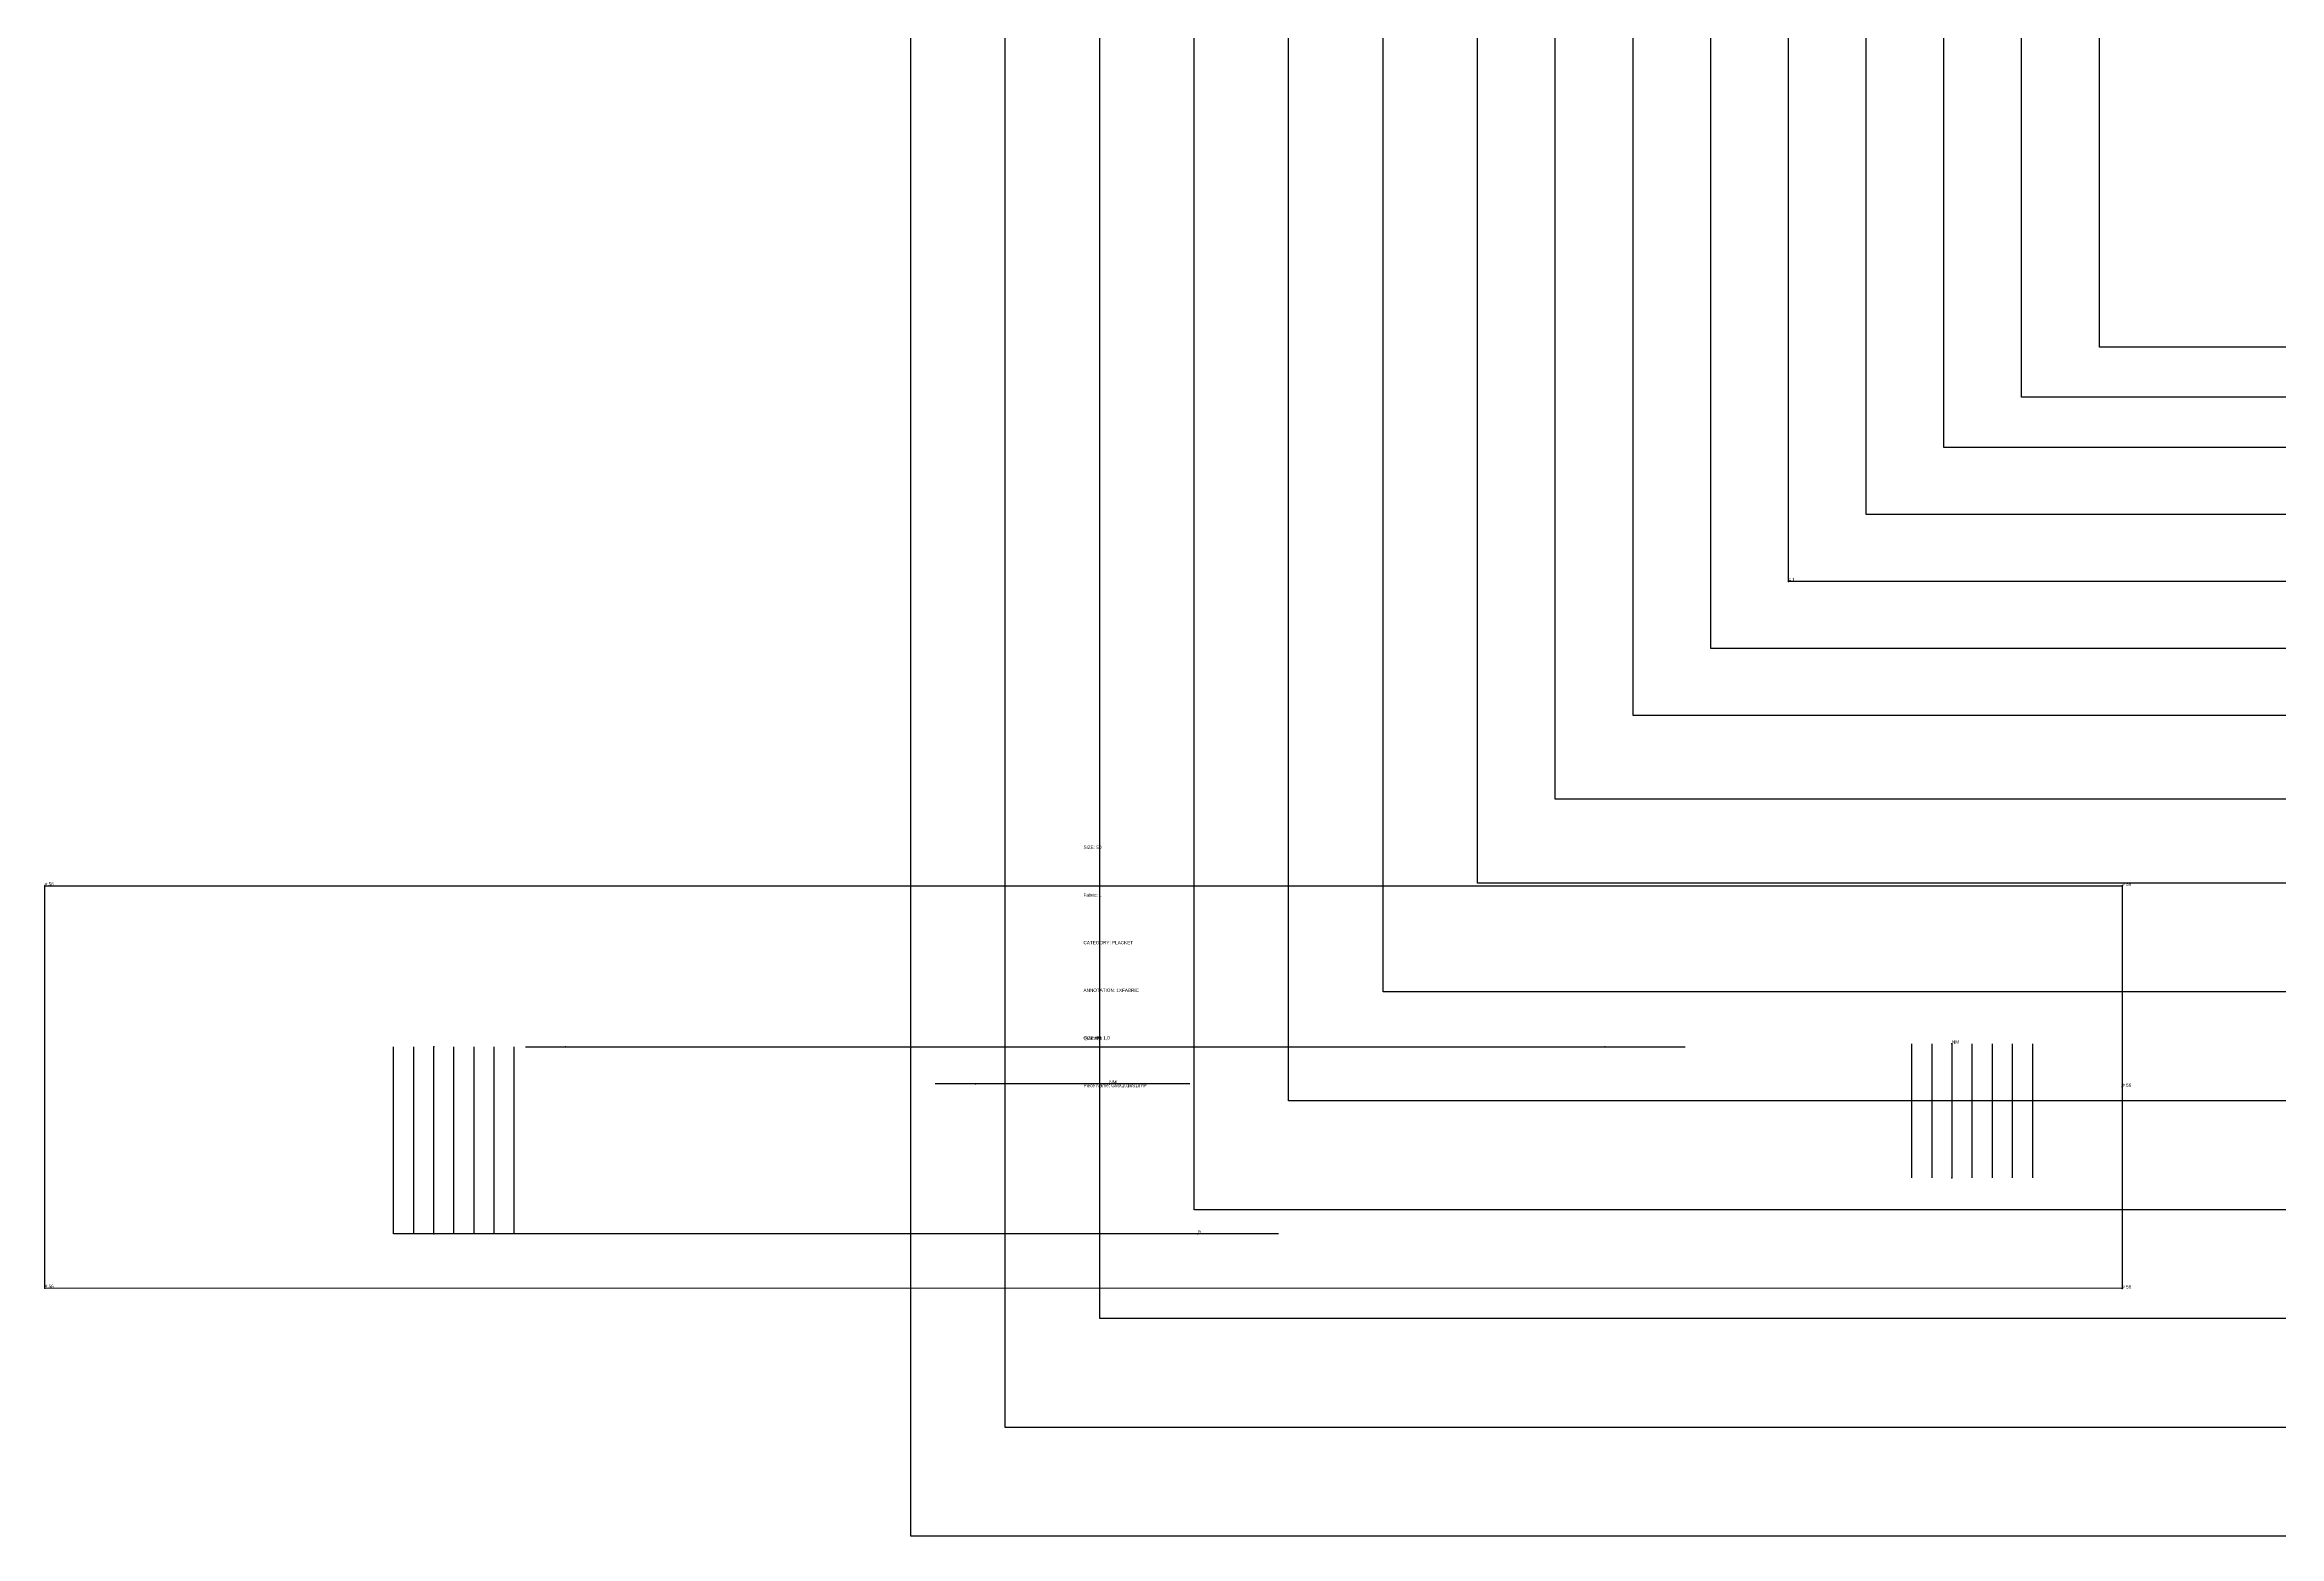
# Model space of a CAD drawing. Extents: x -43 to 1613, y 0 to 910.
# Drawn here: x 660.3 to 827, y 494.8 to 606.1 of the extents above; entities that cross this region are included whole.
import ezdxf

# ---------------------------------------------------------------- set-up
doc = ezdxf.new("R2010")
doc.units = 0

# ---------------------------------------------------------------- blocks, each defined once
blk = doc.blocks.new('GMX1016S18BK_42')
at = {"layer": '1'}
for points in [[(813.6128, 583.5193), (813.6128, 811.017)], [(1493.6496, 583.5193), (813.6128, 583.5193)]]:
    blk.add_lwpolyline(points, dxfattribs=at)
at = {"layer": '6'}
blk.add_line((1493.6496, 583.5193), (813.6128, 583.5193), dxfattribs=at)
at = {"layer": '84'}
for points in [[(813.6128, 583.5193), (813.6128, 811.017)], [(1493.6496, 583.5193), (813.6128, 583.5193)]]:
    blk.add_lwpolyline(points, dxfattribs=at)
blk = doc.blocks.new('GMX1016S18BK_44')
at = {"layer": '1'}
for points in [[(807.814, 579.7703), (807.814, 814.7686)], [(1497.8508, 579.7703), (807.814, 579.7703)]]:
    blk.add_lwpolyline(points, dxfattribs=at)
at = {"layer": '6'}
blk.add_line((1497.8508, 579.7703), (807.814, 579.7703), dxfattribs=at)
at = {"layer": '84'}
for points in [[(807.814, 579.7703), (807.814, 814.7686)], [(1497.8508, 579.7703), (807.814, 579.7703)]]:
    blk.add_lwpolyline(points, dxfattribs=at)
blk = doc.blocks.new('GMX1016S18BK_46')
at = {"layer": '1'}
for points in [[(802.0152, 576.0187), (802.0152, 818.5176)], [(1502.0519, 576.0187), (802.0152, 576.0187)]]:
    blk.add_lwpolyline(points, dxfattribs=at)
at = {"layer": '6'}
blk.add_line((1502.0519, 576.0187), (802.0152, 576.0187), dxfattribs=at)
at = {"layer": '84'}
for points in [[(802.0152, 576.0187), (802.0152, 818.5176)], [(1502.0519, 576.0187), (802.0152, 576.0187)]]:
    blk.add_lwpolyline(points, dxfattribs=at)
blk = doc.blocks.new('GMX1016S18BK_48')
at = {"layer": '1'}
for points in [[(796.2164, 571.02), (796.2164, 823.5189)], [(1506.2531, 571.02), (796.2164, 571.02)]]:
    blk.add_lwpolyline(points, dxfattribs=at)
at = {"layer": '6'}
blk.add_line((1506.2531, 571.02), (796.2164, 571.02), dxfattribs=at)
at = {"layer": '84'}
for points in [[(796.2164, 571.02), (796.2164, 823.5189)], [(1506.2531, 571.02), (796.2164, 571.02)]]:
    blk.add_lwpolyline(points, dxfattribs=at)
blk = doc.blocks.new('GMX1016S18BK_50')
at = {"layer": '1'}
for points in [[(790.4176, 566.0187), (790.4176, 828.5176)], [(1510.4542, 566.0187), (790.4176, 566.0187)]]:
    blk.add_lwpolyline(points, dxfattribs=at)
at = {"layer": '2'}
blk.add_point((790.4176, 566.0187), dxfattribs=at)
at = {"layer": '6'}
blk.add_line((1510.4542, 566.0187), (790.4176, 566.0187), dxfattribs=at)
at = {"layer": '84'}
for points in [[(790.4176, 566.0187), (790.4176, 828.5176)], [(1510.4542, 566.0187), (790.4176, 566.0187)]]:
    blk.add_lwpolyline(points, dxfattribs=at)
at = {"layer": '1'}
blk.add_text('# 1', height=0.25, dxfattribs=at).set_placement((790.4176, 566.0187))
blk = doc.blocks.new('GMX1016S18BK_52')
at = {"layer": '1'}
for points in [[(784.6187, 561.02), (784.6187, 833.5188)], [(1514.6554, 561.02), (784.6187, 561.02)]]:
    blk.add_lwpolyline(points, dxfattribs=at)
at = {"layer": '6'}
blk.add_line((1514.6554, 561.02), (784.6187, 561.02), dxfattribs=at)
at = {"layer": '84'}
for points in [[(784.6187, 561.02), (784.6187, 833.5188)], [(1514.6554, 561.02), (784.6187, 561.02)]]:
    blk.add_lwpolyline(points, dxfattribs=at)
blk = doc.blocks.new('GMX1016S18BK_54')
at = {"layer": '1'}
for points in [[(778.8199, 556.0187), (778.8199, 838.5175)], [(1518.8566, 556.0187), (778.8199, 556.0187)]]:
    blk.add_lwpolyline(points, dxfattribs=at)
at = {"layer": '6'}
blk.add_line((1518.8566, 556.0187), (778.8199, 556.0187), dxfattribs=at)
at = {"layer": '84'}
for points in [[(778.8199, 556.0187), (778.8199, 838.5175)], [(1518.8566, 556.0187), (778.8199, 556.0187)]]:
    blk.add_lwpolyline(points, dxfattribs=at)
blk = doc.blocks.new('GMX1016S18BK_56')
at = {"layer": '1'}
for points in [[(773.0211, 549.7704), (773.0211, 844.7685)], [(1523.0577, 549.7704), (773.0211, 549.7704)]]:
    blk.add_lwpolyline(points, dxfattribs=at)
at = {"layer": '6'}
blk.add_line((1523.0577, 549.7704), (773.0211, 549.7704), dxfattribs=at)
at = {"layer": '84'}
for points in [[(773.0211, 549.7704), (773.0211, 844.7685)], [(1523.0577, 549.7704), (773.0211, 549.7704)]]:
    blk.add_lwpolyline(points, dxfattribs=at)
blk = doc.blocks.new('GMX1016S18BK_58')
at = {"layer": '1'}
for points in [[(767.2223, 543.5194), (767.2223, 851.0169)], [(1527.2589, 543.5194), (767.2223, 543.5194)]]:
    blk.add_lwpolyline(points, dxfattribs=at)
at = {"layer": '6'}
blk.add_line((1527.2589, 543.5194), (767.2223, 543.5194), dxfattribs=at)
at = {"layer": '84'}
for points in [[(767.2223, 543.5194), (767.2223, 851.0169)], [(1527.2589, 543.5194), (767.2223, 543.5194)]]:
    blk.add_lwpolyline(points, dxfattribs=at)
blk = doc.blocks.new('GMX1016S18BK_60')
at = {"layer": '1'}
for points in [[(760.1738, 535.394), (760.1738, 859.1423)], [(1532.7097, 535.394), (760.1738, 535.394)]]:
    blk.add_lwpolyline(points, dxfattribs=at)
at = {"layer": '6'}
blk.add_line((1532.7097, 535.394), (760.1738, 535.394), dxfattribs=at)
at = {"layer": '84'}
for points in [[(760.1738, 535.394), (760.1738, 859.1423)], [(1532.7097, 535.394), (760.1738, 535.394)]]:
    blk.add_lwpolyline(points, dxfattribs=at)
blk = doc.blocks.new('GMX1016S18BK_62')
at = {"layer": '1'}
for points in [[(753.1253, 527.2685), (753.1253, 867.2678)], [(1538.1606, 527.2685), (753.1253, 527.2685)]]:
    blk.add_lwpolyline(points, dxfattribs=at)
at = {"layer": '6'}
blk.add_line((1538.1606, 527.2685), (753.1253, 527.2685), dxfattribs=at)
at = {"layer": '84'}
for points in [[(753.1253, 527.2685), (753.1253, 867.2678)], [(1538.1606, 527.2685), (753.1253, 527.2685)]]:
    blk.add_lwpolyline(points, dxfattribs=at)
blk = doc.blocks.new('GMX1016S18BK_64')
at = {"layer": '1'}
for points in [[(746.0768, 519.143), (746.0768, 875.3933)], [(1543.6114, 519.143), (746.0768, 519.143)]]:
    blk.add_lwpolyline(points, dxfattribs=at)
at = {"layer": '6'}
blk.add_line((1543.6114, 519.143), (746.0768, 519.143), dxfattribs=at)
at = {"layer": '84'}
for points in [[(746.0768, 519.143), (746.0768, 875.3933)], [(1543.6114, 519.143), (746.0768, 519.143)]]:
    blk.add_lwpolyline(points, dxfattribs=at)
blk = doc.blocks.new('GMX1016S18BK_66')
at = {"layer": '1'}
for points in [[(739.0283, 511.0176), (739.0283, 883.5187)], [(1549.0622, 511.0176), (739.0283, 511.0176)]]:
    blk.add_lwpolyline(points, dxfattribs=at)
at = {"layer": '6'}
blk.add_line((1549.0622, 511.0176), (739.0283, 511.0176), dxfattribs=at)
at = {"layer": '84'}
for points in [[(739.0283, 511.0176), (739.0283, 883.5187)], [(1549.0622, 511.0176), (739.0283, 511.0176)]]:
    blk.add_lwpolyline(points, dxfattribs=at)
blk = doc.blocks.new('GMX1016S18BK_68')
at = {"layer": '1'}
for points in [[(731.9798, 502.8921), (731.9798, 891.6442)], [(1554.5131, 502.8921), (731.9798, 502.8921)]]:
    blk.add_lwpolyline(points, dxfattribs=at)
at = {"layer": '6'}
blk.add_line((1554.5131, 502.8921), (731.9798, 502.8921), dxfattribs=at)
at = {"layer": '84'}
for points in [[(731.9798, 502.8921), (731.9798, 891.6442)], [(1554.5131, 502.8921), (731.9798, 502.8921)]]:
    blk.add_lwpolyline(points, dxfattribs=at)
blk = doc.blocks.new('GMX1016S18BK_70')
at = {"layer": '1'}
for points in [[(724.9313, 494.7667), (724.9313, 899.7696)], [(1559.9639, 494.7667), (724.9313, 494.7667)]]:
    blk.add_lwpolyline(points, dxfattribs=at)
at = {"layer": '6'}
blk.add_line((1559.9639, 494.7667), (724.9313, 494.7667), dxfattribs=at)
at = {"layer": '84'}
for points in [[(724.9313, 494.7667), (724.9313, 899.7696)], [(1559.9639, 494.7667), (724.9313, 494.7667)]]:
    blk.add_lwpolyline(points, dxfattribs=at)
blk = doc.blocks.new('GMX1016S18YP_42')
at = {"layer": '1'}
for points in [[(660.3112, 513.2985), (660.3112, 543.3111)], [(660.3112, 543.3111), (815.3223, 543.3111)], [(815.3223, 543.3111), (815.3223, 528.3099), (815.3223, 528.3099), (815.3223, 513.2578)], [(815.3223, 513.2578), (660.3112, 513.2985)]]:
    blk.add_lwpolyline(points, dxfattribs=at)
at = {"layer": '5'}
blk.add_line((705.1853, 531.2918), (782.7163, 531.2918), dxfattribs=at)
at = {"layer": '7'}
blk.add_line((705.1853, 531.2918), (782.7163, 531.2918), dxfattribs=at)
at = {"layer": '8'}
for p, q in [((808.6141, 531.523), (808.6141, 521.5205)), ((745.7542, 528.5359), (735.7542, 528.5359))]:
    blk.add_line(p, q, dxfattribs=at)
blk.add_lwpolyline([(752.3582, 517.3498), (695.3505, 517.3498), (695.3505, 531.2918)], dxfattribs=at)
at = {"layer": '84'}
for points in [[(660.3112, 513.2985), (660.3112, 543.3111)], [(660.3112, 543.3111), (815.3223, 543.3111)], [(815.3223, 543.3111), (815.3223, 528.3099), (815.3223, 528.3099), (815.3223, 513.2578)], [(815.3223, 513.2578), (660.3112, 513.2985)]]:
    blk.add_lwpolyline(points, dxfattribs=at)
at = {"layer": '85'}
for points in [[(752.3582, 517.3498), (695.3505, 517.3498), (695.3505, 531.2918)], [(808.6141, 531.523), (808.6141, 521.5205)], [(745.7542, 528.5359), (735.7542, 528.5359)]]:
    blk.add_lwpolyline(points, dxfattribs=at)
at = {"layer": '1'}
for s, p in [('SIZE: 42', (737.8167, 531.8405)), ('Piece Name: GMX1016S18YP', (737.8167, 528.2845))]:
    blk.add_text(s, height=0.25, dxfattribs=at).set_placement(p)
blk = doc.blocks.new('GMX1016S18YP_44')
at = {"layer": '1'}
for points in [[(660.3112, 513.2985), (660.3112, 543.3111)], [(660.3112, 543.3111), (815.3223, 543.3111)], [(815.3223, 543.3111), (815.3223, 528.3099), (815.3223, 528.3099), (815.3223, 513.2578)], [(815.3223, 513.2578), (660.3112, 513.2985)]]:
    blk.add_lwpolyline(points, dxfattribs=at)
at = {"layer": '5'}
blk.add_line((703.6842, 531.2918), (781.2151, 531.2918), dxfattribs=at)
at = {"layer": '7'}
blk.add_line((703.6842, 531.2918), (781.2151, 531.2918), dxfattribs=at)
at = {"layer": '8'}
for p, q in [((807.113, 531.523), (807.113, 521.5205)), ((744.2531, 528.5359), (734.2531, 528.5359))]:
    blk.add_line(p, q, dxfattribs=at)
blk.add_lwpolyline([(750.8571, 517.3498), (693.8493, 517.3498), (693.8493, 531.2918)], dxfattribs=at)
at = {"layer": '84'}
for points in [[(660.3112, 513.2985), (660.3112, 543.3111)], [(660.3112, 543.3111), (815.3223, 543.3111)], [(815.3223, 543.3111), (815.3223, 528.3099), (815.3223, 528.3099), (815.3223, 513.2578)], [(815.3223, 513.2578), (660.3112, 513.2985)]]:
    blk.add_lwpolyline(points, dxfattribs=at)
at = {"layer": '85'}
for points in [[(750.8571, 517.3498), (693.8493, 517.3498), (693.8493, 531.2918)], [(807.113, 531.523), (807.113, 521.5205)], [(744.2531, 528.5359), (734.2531, 528.5359)]]:
    blk.add_lwpolyline(points, dxfattribs=at)
at = {"layer": '1'}
for s, p in [('SIZE: 44', (737.8167, 531.8405)), ('Piece Name: GMX1016S18YP', (737.8167, 528.2845))]:
    blk.add_text(s, height=0.25, dxfattribs=at).set_placement(p)
blk = doc.blocks.new('GMX1016S18YP_46')
at = {"layer": '1'}
for points in [[(660.3112, 513.2985), (660.3112, 543.3111)], [(660.3112, 543.3111), (815.3223, 543.3111)], [(815.3223, 543.3111), (815.3223, 528.3099), (815.3223, 528.3099), (815.3223, 513.2578)], [(815.3223, 513.2578), (660.3112, 513.2985)]]:
    blk.add_lwpolyline(points, dxfattribs=at)
at = {"layer": '5'}
blk.add_line((702.183, 531.2918), (779.714, 531.2918), dxfattribs=at)
at = {"layer": '7'}
blk.add_line((702.183, 531.2918), (779.714, 531.2918), dxfattribs=at)
at = {"layer": '8'}
for p, q in [((805.6119, 531.523), (805.6119, 521.5205)), ((742.7519, 528.5359), (732.7519, 528.5359))]:
    blk.add_line(p, q, dxfattribs=at)
blk.add_lwpolyline([(749.3559, 517.3498), (692.3482, 517.3498), (692.3482, 531.2918)], dxfattribs=at)
at = {"layer": '84'}
for points in [[(660.3112, 513.2985), (660.3112, 543.3111)], [(660.3112, 543.3111), (815.3223, 543.3111)], [(815.3223, 543.3111), (815.3223, 528.3099), (815.3223, 528.3099), (815.3223, 513.2578)], [(815.3223, 513.2578), (660.3112, 513.2985)]]:
    blk.add_lwpolyline(points, dxfattribs=at)
at = {"layer": '85'}
for points in [[(749.3559, 517.3498), (692.3482, 517.3498), (692.3482, 531.2918)], [(805.6119, 531.523), (805.6119, 521.5205)], [(742.7519, 528.5359), (732.7519, 528.5359)]]:
    blk.add_lwpolyline(points, dxfattribs=at)
at = {"layer": '1'}
for s, p in [('SIZE: 46', (737.8167, 531.8405)), ('Piece Name: GMX1016S18YP', (737.8167, 528.2845))]:
    blk.add_text(s, height=0.25, dxfattribs=at).set_placement(p)
blk = doc.blocks.new('GMX1016S18YP_48')
at = {"layer": '1'}
for points in [[(660.3112, 513.2985), (660.3112, 543.3111)], [(660.3112, 543.3111), (815.3223, 543.3111)], [(815.3223, 543.3111), (815.3223, 528.3099), (815.3223, 528.3099), (815.3223, 513.2578)], [(815.3223, 513.2578), (660.3112, 513.2985)]]:
    blk.add_lwpolyline(points, dxfattribs=at)
at = {"layer": '5'}
blk.add_line((700.6819, 531.2918), (778.2129, 531.2918), dxfattribs=at)
at = {"layer": '7'}
blk.add_line((700.6819, 531.2918), (778.2129, 531.2918), dxfattribs=at)
at = {"layer": '8'}
for p, q in [((804.1107, 531.523), (804.1107, 521.5205)), ((741.2508, 528.5359), (731.2508, 528.5359))]:
    blk.add_line(p, q, dxfattribs=at)
blk.add_lwpolyline([(747.8548, 517.3498), (690.847, 517.3498), (690.847, 531.2918)], dxfattribs=at)
at = {"layer": '84'}
for points in [[(660.3112, 513.2985), (660.3112, 543.3111)], [(660.3112, 543.3111), (815.3223, 543.3111)], [(815.3223, 543.3111), (815.3223, 528.3099), (815.3223, 528.3099), (815.3223, 513.2578)], [(815.3223, 513.2578), (660.3112, 513.2985)]]:
    blk.add_lwpolyline(points, dxfattribs=at)
at = {"layer": '85'}
for points in [[(747.8548, 517.3498), (690.847, 517.3498), (690.847, 531.2918)], [(804.1107, 531.523), (804.1107, 521.5205)], [(741.2508, 528.5359), (731.2508, 528.5359)]]:
    blk.add_lwpolyline(points, dxfattribs=at)
at = {"layer": '1'}
for s, p in [('SIZE: 48', (737.8167, 531.8405)), ('Piece Name: GMX1016S18YP', (737.8167, 528.2845))]:
    blk.add_text(s, height=0.25, dxfattribs=at).set_placement(p)
blk = doc.blocks.new('GMX1016S18YP_50')
at = {"layer": '1'}
for points in [[(660.3112, 513.2985), (660.3112, 543.3111)], [(660.3112, 543.3111), (815.3223, 543.3111)], [(815.3223, 543.3111), (815.3223, 528.3099), (815.3223, 528.3099), (815.3223, 513.2578)], [(815.3223, 513.2578), (660.3112, 513.2985)]]:
    blk.add_lwpolyline(points, dxfattribs=at)
at = {"layer": '2'}
for p in [(660.3112, 543.3111), (660.3112, 543.3111), (815.3223, 543.3111), (815.3223, 543.3111), (689.3459, 531.2918), (699.1808, 531.2918), (776.7117, 531.2918), (802.6096, 531.523), (729.7497, 528.5359), (739.7496, 528.5359), (815.3223, 528.3099), (815.3223, 528.3099), (802.6096, 521.5205), (689.3459, 517.3498), (746.3537, 517.3498), (660.3112, 513.2985), (660.3112, 513.2985), (815.3223, 513.2578), (815.3223, 513.2578)]:
    blk.add_point(p, dxfattribs=at)
at = {"layer": '4'}
blk.add_point((815.3223, 528.3099, -3.998), dxfattribs=at)
at = {"layer": '5'}
blk.add_line((699.1808, 531.2918), (776.7117, 531.2918), dxfattribs=at)
at = {"layer": '7'}
blk.add_line((699.1808, 531.2918), (776.7117, 531.2918), dxfattribs=at)
at = {"layer": '8'}
for p, q in [((802.6096, 531.523), (802.6096, 521.5205)), ((739.7496, 528.5359), (729.7497, 528.5359))]:
    blk.add_line(p, q, dxfattribs=at)
blk.add_lwpolyline([(746.3537, 517.3498), (689.3459, 517.3498), (689.3459, 531.2918)], dxfattribs=at)
at = {"layer": '84'}
for points in [[(660.3112, 513.2985), (660.3112, 543.3111)], [(660.3112, 543.3111), (815.3223, 543.3111)], [(815.3223, 543.3111), (815.3223, 528.3099), (815.3223, 528.3099), (815.3223, 513.2578)], [(815.3223, 513.2578), (660.3112, 513.2985)]]:
    blk.add_lwpolyline(points, dxfattribs=at)
at = {"layer": '85'}
for points in [[(746.3537, 517.3498), (689.3459, 517.3498), (689.3459, 531.2918)], [(802.6096, 531.523), (802.6096, 521.5205)], [(739.7496, 528.5359), (729.7497, 528.5359)]]:
    blk.add_lwpolyline(points, dxfattribs=at)
at = {"layer": '1'}
for s, p in [('SIZE: 50', (737.8167, 546.0645)), ('# 56', (660.3112, 543.3111)), ('# 56', (660.3112, 543.3111)), ('# 56', (815.3223, 543.3111)), ('# 56', (815.3223, 543.3111)), ('Fabric: 1', (737.8167, 542.5085)), ('CATEGORY: PLACKET', (737.8167, 538.9525)), ('ANNOTATION: 1XFABRIC', (737.8167, 535.3965)), ('Quantity: 1,0', (737.8167, 531.8405)), ('Piece Name: GMX1016S18YP', (737.8167, 528.2845)), ('# 56', (815.3223, 528.3099)), ('# 56', (660.3112, 513.2985)), ('# 56', (815.3223, 513.2578)), ('# 56', (815.3223, 513.2578))]:
    blk.add_text(s, height=0.25, dxfattribs=at).set_placement(p)
at = {"layer": '8'}
for s, p in [('NM', (802.6096, 531.523)), ('NM', (739.7496, 528.5359)), ('B', (746.3537, 517.3498))]:
    blk.add_text(s, height=0.25, dxfattribs=at).set_placement(p)
at = {"layer": '85'}
for s, p in [('NM', (802.6096, 531.523)), ('NM', (739.7496, 528.5359)), ('B', (746.3537, 517.3498))]:
    blk.add_text(s, height=0.25, dxfattribs=at).set_placement(p)
blk = doc.blocks.new('GMX1016S18YP_52')
at = {"layer": '1'}
for points in [[(660.3112, 513.2985), (660.3112, 543.3111)], [(660.3112, 543.3111), (815.3223, 543.3111)], [(815.3223, 543.3111), (815.3223, 528.3099), (815.3223, 528.3099), (815.3223, 513.2578)], [(815.3223, 513.2578), (660.3112, 513.2985)]]:
    blk.add_lwpolyline(points, dxfattribs=at)
at = {"layer": '5'}
blk.add_line((697.6796, 531.2918), (775.2106, 531.2918), dxfattribs=at)
at = {"layer": '7'}
blk.add_line((697.6796, 531.2918), (775.2106, 531.2918), dxfattribs=at)
at = {"layer": '8'}
for p, q in [((801.1084, 531.523), (801.1084, 521.5205)), ((738.2485, 528.5359), (728.2485, 528.5359))]:
    blk.add_line(p, q, dxfattribs=at)
blk.add_lwpolyline([(744.8525, 517.3498), (687.8447, 517.3498), (687.8447, 531.2918)], dxfattribs=at)
at = {"layer": '84'}
for points in [[(660.3112, 513.2985), (660.3112, 543.3111)], [(660.3112, 543.3111), (815.3223, 543.3111)], [(815.3223, 543.3111), (815.3223, 528.3099), (815.3223, 528.3099), (815.3223, 513.2578)], [(815.3223, 513.2578), (660.3112, 513.2985)]]:
    blk.add_lwpolyline(points, dxfattribs=at)
at = {"layer": '85'}
for points in [[(744.8525, 517.3498), (687.8447, 517.3498), (687.8447, 531.2918)], [(801.1084, 531.523), (801.1084, 521.5205)], [(738.2485, 528.5359), (728.2485, 528.5359)]]:
    blk.add_lwpolyline(points, dxfattribs=at)
at = {"layer": '1'}
for s, p in [('SIZE: 52', (737.8167, 531.8405)), ('Piece Name: GMX1016S18YP', (737.8167, 528.2845))]:
    blk.add_text(s, height=0.25, dxfattribs=at).set_placement(p)
blk = doc.blocks.new('GMX1016S18YP_54')
at = {"layer": '1'}
for points in [[(660.3112, 513.2985), (660.3112, 543.3111)], [(660.3112, 543.3111), (815.3223, 543.3111)], [(815.3223, 543.3111), (815.3223, 528.3099), (815.3223, 528.3099), (815.3223, 513.2578)], [(815.3223, 513.2578), (660.3112, 513.2985)]]:
    blk.add_lwpolyline(points, dxfattribs=at)
at = {"layer": '5'}
blk.add_line((696.1785, 531.2918), (773.7094, 531.2918), dxfattribs=at)
at = {"layer": '7'}
blk.add_line((696.1785, 531.2918), (773.7094, 531.2918), dxfattribs=at)
at = {"layer": '8'}
for p, q in [((799.6073, 531.523), (799.6073, 521.5205)), ((736.7474, 528.5359), (726.7474, 528.5359))]:
    blk.add_line(p, q, dxfattribs=at)
blk.add_lwpolyline([(743.3514, 517.3498), (686.3436, 517.3498), (686.3436, 531.2918)], dxfattribs=at)
at = {"layer": '84'}
for points in [[(660.3112, 513.2985), (660.3112, 543.3111)], [(660.3112, 543.3111), (815.3223, 543.3111)], [(815.3223, 543.3111), (815.3223, 528.3099), (815.3223, 528.3099), (815.3223, 513.2578)], [(815.3223, 513.2578), (660.3112, 513.2985)]]:
    blk.add_lwpolyline(points, dxfattribs=at)
at = {"layer": '85'}
for points in [[(743.3514, 517.3498), (686.3436, 517.3498), (686.3436, 531.2918)], [(799.6073, 531.523), (799.6073, 521.5205)], [(736.7474, 528.5359), (726.7474, 528.5359)]]:
    blk.add_lwpolyline(points, dxfattribs=at)
at = {"layer": '1'}
for s, p in [('SIZE: 54', (737.8167, 531.8405)), ('Piece Name: GMX1016S18YP', (737.8167, 528.2845))]:
    blk.add_text(s, height=0.25, dxfattribs=at).set_placement(p)
blk = doc.blocks.new('GMX1016S18YP_56')
at = {"layer": '1'}
for points in [[(660.3112, 513.2985), (660.3112, 543.3111)], [(660.3112, 543.3111), (815.3223, 543.3111)], [(815.3223, 543.3111), (815.3223, 528.3099), (815.3223, 528.3099), (815.3223, 513.2578)], [(815.3223, 513.2578), (660.3112, 513.2985)]]:
    blk.add_lwpolyline(points, dxfattribs=at)
at = {"layer": '5'}
blk.add_line((696.1785, 531.2918), (773.7094, 531.2918), dxfattribs=at)
at = {"layer": '7'}
blk.add_line((696.1785, 531.2918), (773.7094, 531.2918), dxfattribs=at)
at = {"layer": '8'}
for p, q in [((799.6073, 531.523), (799.6073, 521.5205)), ((736.7474, 528.5359), (726.7474, 528.5359))]:
    blk.add_line(p, q, dxfattribs=at)
blk.add_lwpolyline([(743.3514, 517.3498), (686.3436, 517.3498), (686.3436, 531.2918)], dxfattribs=at)
at = {"layer": '84'}
for points in [[(660.3112, 513.2985), (660.3112, 543.3111)], [(660.3112, 543.3111), (815.3223, 543.3111)], [(815.3223, 543.3111), (815.3223, 528.3099), (815.3223, 528.3099), (815.3223, 513.2578)], [(815.3223, 513.2578), (660.3112, 513.2985)]]:
    blk.add_lwpolyline(points, dxfattribs=at)
at = {"layer": '85'}
for points in [[(743.3514, 517.3498), (686.3436, 517.3498), (686.3436, 531.2918)], [(799.6073, 531.523), (799.6073, 521.5205)], [(736.7474, 528.5359), (726.7474, 528.5359)]]:
    blk.add_lwpolyline(points, dxfattribs=at)
at = {"layer": '1'}
for s, p in [('SIZE: 56', (737.8167, 531.8405)), ('Piece Name: GMX1016S18YP', (737.8167, 528.2845))]:
    blk.add_text(s, height=0.25, dxfattribs=at).set_placement(p)
blk = doc.blocks.new('GMX1016S18YP_58')
at = {"layer": '1'}
for points in [[(660.3112, 513.2985), (660.3112, 543.3111)], [(660.3112, 543.3111), (815.3223, 543.3111)], [(815.3223, 543.3111), (815.3223, 528.3099), (815.3223, 528.3099), (815.3223, 513.2578)], [(815.3223, 513.2578), (660.3112, 513.2985)]]:
    blk.add_lwpolyline(points, dxfattribs=at)
at = {"layer": '5'}
blk.add_line((696.1785, 531.2918), (773.7094, 531.2918), dxfattribs=at)
at = {"layer": '7'}
blk.add_line((696.1785, 531.2918), (773.7094, 531.2918), dxfattribs=at)
at = {"layer": '8'}
for p, q in [((799.6073, 531.523), (799.6073, 521.5205)), ((736.7474, 528.5359), (726.7474, 528.5359))]:
    blk.add_line(p, q, dxfattribs=at)
blk.add_lwpolyline([(743.3514, 517.3498), (686.3436, 517.3498), (686.3436, 531.2918)], dxfattribs=at)
at = {"layer": '84'}
for points in [[(660.3112, 513.2985), (660.3112, 543.3111)], [(660.3112, 543.3111), (815.3223, 543.3111)], [(815.3223, 543.3111), (815.3223, 528.3099), (815.3223, 528.3099), (815.3223, 513.2578)], [(815.3223, 513.2578), (660.3112, 513.2985)]]:
    blk.add_lwpolyline(points, dxfattribs=at)
at = {"layer": '85'}
for points in [[(743.3514, 517.3498), (686.3436, 517.3498), (686.3436, 531.2918)], [(799.6073, 531.523), (799.6073, 521.5205)], [(736.7474, 528.5359), (726.7474, 528.5359)]]:
    blk.add_lwpolyline(points, dxfattribs=at)
at = {"layer": '1'}
for s, p in [('SIZE: 58', (737.8167, 531.8405)), ('Piece Name: GMX1016S18YP', (737.8167, 528.2845))]:
    blk.add_text(s, height=0.25, dxfattribs=at).set_placement(p)
blk = doc.blocks.new('GMX1016S18YP_60')
at = {"layer": '1'}
for points in [[(660.3112, 513.2985), (660.3112, 543.3111)], [(660.3112, 543.3111), (815.3223, 543.3111)], [(815.3223, 543.3111), (815.3223, 528.3099), (815.3223, 528.3099), (815.3223, 513.2578)], [(815.3223, 513.2578), (660.3112, 513.2985)]]:
    blk.add_lwpolyline(points, dxfattribs=at)
at = {"layer": '5'}
blk.add_line((696.1785, 531.2918), (773.7094, 531.2918), dxfattribs=at)
at = {"layer": '7'}
blk.add_line((696.1785, 531.2918), (773.7094, 531.2918), dxfattribs=at)
at = {"layer": '8'}
for p, q in [((799.6073, 531.523), (799.6073, 521.5205)), ((736.7474, 528.5359), (726.7474, 528.5359))]:
    blk.add_line(p, q, dxfattribs=at)
blk.add_lwpolyline([(743.3514, 517.3498), (686.3436, 517.3498), (686.3436, 531.2918)], dxfattribs=at)
at = {"layer": '84'}
for points in [[(660.3112, 513.2985), (660.3112, 543.3111)], [(660.3112, 543.3111), (815.3223, 543.3111)], [(815.3223, 543.3111), (815.3223, 528.3099), (815.3223, 528.3099), (815.3223, 513.2578)], [(815.3223, 513.2578), (660.3112, 513.2985)]]:
    blk.add_lwpolyline(points, dxfattribs=at)
at = {"layer": '85'}
for points in [[(743.3514, 517.3498), (686.3436, 517.3498), (686.3436, 531.2918)], [(799.6073, 531.523), (799.6073, 521.5205)], [(736.7474, 528.5359), (726.7474, 528.5359)]]:
    blk.add_lwpolyline(points, dxfattribs=at)
at = {"layer": '1'}
for s, p in [('SIZE: 60', (737.8167, 531.8405)), ('Piece Name: GMX1016S18YP', (737.8167, 528.2845))]:
    blk.add_text(s, height=0.25, dxfattribs=at).set_placement(p)
blk = doc.blocks.new('GMX1016S18YP_62')
at = {"layer": '1'}
for points in [[(660.3112, 513.2985), (660.3112, 543.3111)], [(660.3112, 543.3111), (815.3223, 543.3111)], [(815.3223, 543.3111), (815.3223, 528.3099), (815.3223, 528.3099), (815.3223, 513.2578)], [(815.3223, 513.2578), (660.3112, 513.2985)]]:
    blk.add_lwpolyline(points, dxfattribs=at)
at = {"layer": '5'}
blk.add_line((696.1785, 531.2918), (773.7094, 531.2918), dxfattribs=at)
at = {"layer": '7'}
blk.add_line((696.1785, 531.2918), (773.7094, 531.2918), dxfattribs=at)
at = {"layer": '8'}
for p, q in [((799.6073, 531.523), (799.6073, 521.5205)), ((736.7474, 528.5359), (726.7474, 528.5359))]:
    blk.add_line(p, q, dxfattribs=at)
blk.add_lwpolyline([(743.3514, 517.3498), (686.3436, 517.3498), (686.3436, 531.2918)], dxfattribs=at)
at = {"layer": '84'}
for points in [[(660.3112, 513.2985), (660.3112, 543.3111)], [(660.3112, 543.3111), (815.3223, 543.3111)], [(815.3223, 543.3111), (815.3223, 528.3099), (815.3223, 528.3099), (815.3223, 513.2578)], [(815.3223, 513.2578), (660.3112, 513.2985)]]:
    blk.add_lwpolyline(points, dxfattribs=at)
at = {"layer": '85'}
for points in [[(743.3514, 517.3498), (686.3436, 517.3498), (686.3436, 531.2918)], [(799.6073, 531.523), (799.6073, 521.5205)], [(736.7474, 528.5359), (726.7474, 528.5359)]]:
    blk.add_lwpolyline(points, dxfattribs=at)
at = {"layer": '1'}
for s, p in [('SIZE: 62', (737.8167, 531.8405)), ('Piece Name: GMX1016S18YP', (737.8167, 528.2845))]:
    blk.add_text(s, height=0.25, dxfattribs=at).set_placement(p)
blk = doc.blocks.new('GMX1016S18YP_64')
at = {"layer": '1'}
for points in [[(660.3112, 513.2985), (660.3112, 543.3111)], [(660.3112, 543.3111), (815.3223, 543.3111)], [(815.3223, 543.3111), (815.3223, 528.3099), (815.3223, 528.3099), (815.3223, 513.2578)], [(815.3223, 513.2578), (660.3112, 513.2985)]]:
    blk.add_lwpolyline(points, dxfattribs=at)
at = {"layer": '5'}
blk.add_line((696.1785, 531.2918), (773.7094, 531.2918), dxfattribs=at)
at = {"layer": '7'}
blk.add_line((696.1785, 531.2918), (773.7094, 531.2918), dxfattribs=at)
at = {"layer": '8'}
for p, q in [((799.6073, 531.523), (799.6073, 521.5205)), ((736.7474, 528.5359), (726.7474, 528.5359))]:
    blk.add_line(p, q, dxfattribs=at)
blk.add_lwpolyline([(743.3514, 517.3498), (686.3436, 517.3498), (686.3436, 531.2918)], dxfattribs=at)
at = {"layer": '84'}
for points in [[(660.3112, 513.2985), (660.3112, 543.3111)], [(660.3112, 543.3111), (815.3223, 543.3111)], [(815.3223, 543.3111), (815.3223, 528.3099), (815.3223, 528.3099), (815.3223, 513.2578)], [(815.3223, 513.2578), (660.3112, 513.2985)]]:
    blk.add_lwpolyline(points, dxfattribs=at)
at = {"layer": '85'}
for points in [[(743.3514, 517.3498), (686.3436, 517.3498), (686.3436, 531.2918)], [(799.6073, 531.523), (799.6073, 521.5205)], [(736.7474, 528.5359), (726.7474, 528.5359)]]:
    blk.add_lwpolyline(points, dxfattribs=at)
at = {"layer": '1'}
for s, p in [('SIZE: 64', (737.8167, 531.8405)), ('Piece Name: GMX1016S18YP', (737.8167, 528.2845))]:
    blk.add_text(s, height=0.25, dxfattribs=at).set_placement(p)
blk = doc.blocks.new('GMX1016S18YP_66')
at = {"layer": '1'}
for points in [[(660.3112, 513.2985), (660.3112, 543.3111)], [(660.3112, 543.3111), (815.3223, 543.3111)], [(815.3223, 543.3111), (815.3223, 528.3099), (815.3223, 528.3099), (815.3223, 513.2578)], [(815.3223, 513.2578), (660.3112, 513.2985)]]:
    blk.add_lwpolyline(points, dxfattribs=at)
at = {"layer": '5'}
blk.add_line((696.1785, 531.2918), (773.7094, 531.2918), dxfattribs=at)
at = {"layer": '7'}
blk.add_line((696.1785, 531.2918), (773.7094, 531.2918), dxfattribs=at)
at = {"layer": '8'}
for p, q in [((799.6073, 531.523), (799.6073, 521.5205)), ((736.7474, 528.5359), (726.7474, 528.5359))]:
    blk.add_line(p, q, dxfattribs=at)
blk.add_lwpolyline([(743.3514, 517.3498), (686.3436, 517.3498), (686.3436, 531.2918)], dxfattribs=at)
at = {"layer": '84'}
for points in [[(660.3112, 513.2985), (660.3112, 543.3111)], [(660.3112, 543.3111), (815.3223, 543.3111)], [(815.3223, 543.3111), (815.3223, 528.3099), (815.3223, 528.3099), (815.3223, 513.2578)], [(815.3223, 513.2578), (660.3112, 513.2985)]]:
    blk.add_lwpolyline(points, dxfattribs=at)
at = {"layer": '85'}
for points in [[(743.3514, 517.3498), (686.3436, 517.3498), (686.3436, 531.2918)], [(799.6073, 531.523), (799.6073, 521.5205)], [(736.7474, 528.5359), (726.7474, 528.5359)]]:
    blk.add_lwpolyline(points, dxfattribs=at)
at = {"layer": '1'}
for s, p in [('SIZE: 66', (737.8167, 531.8405)), ('Piece Name: GMX1016S18YP', (737.8167, 528.2845))]:
    blk.add_text(s, height=0.25, dxfattribs=at).set_placement(p)
blk = doc.blocks.new('GMX1016S18YP_68')
at = {"layer": '1'}
for points in [[(660.3112, 513.2985), (660.3112, 543.3111)], [(660.3112, 543.3111), (815.3223, 543.3111)], [(815.3223, 543.3111), (815.3223, 528.3099), (815.3223, 528.3099), (815.3223, 513.2578)], [(815.3223, 513.2578), (660.3112, 513.2985)]]:
    blk.add_lwpolyline(points, dxfattribs=at)
at = {"layer": '5'}
blk.add_line((696.1785, 531.2918), (773.7094, 531.2918), dxfattribs=at)
at = {"layer": '7'}
blk.add_line((696.1785, 531.2918), (773.7094, 531.2918), dxfattribs=at)
at = {"layer": '8'}
for p, q in [((799.6073, 531.523), (799.6073, 521.5205)), ((736.7474, 528.5359), (726.7474, 528.5359))]:
    blk.add_line(p, q, dxfattribs=at)
blk.add_lwpolyline([(743.3514, 517.3498), (686.3436, 517.3498), (686.3436, 531.2918)], dxfattribs=at)
at = {"layer": '84'}
for points in [[(660.3112, 513.2985), (660.3112, 543.3111)], [(660.3112, 543.3111), (815.3223, 543.3111)], [(815.3223, 543.3111), (815.3223, 528.3099), (815.3223, 528.3099), (815.3223, 513.2578)], [(815.3223, 513.2578), (660.3112, 513.2985)]]:
    blk.add_lwpolyline(points, dxfattribs=at)
at = {"layer": '85'}
for points in [[(743.3514, 517.3498), (686.3436, 517.3498), (686.3436, 531.2918)], [(799.6073, 531.523), (799.6073, 521.5205)], [(736.7474, 528.5359), (726.7474, 528.5359)]]:
    blk.add_lwpolyline(points, dxfattribs=at)
at = {"layer": '1'}
for s, p in [('SIZE: 68', (737.8167, 531.8405)), ('Piece Name: GMX1016S18YP', (737.8167, 528.2845))]:
    blk.add_text(s, height=0.25, dxfattribs=at).set_placement(p)
blk = doc.blocks.new('GMX1016S18YP_70')
at = {"layer": '1'}
for points in [[(660.3112, 513.2985), (660.3112, 543.3111)], [(660.3112, 543.3111), (815.3223, 543.3111)], [(815.3223, 543.3111), (815.3223, 528.3099), (815.3223, 528.3099), (815.3223, 513.2578)], [(815.3223, 513.2578), (660.3112, 513.2985)]]:
    blk.add_lwpolyline(points, dxfattribs=at)
at = {"layer": '5'}
blk.add_line((696.1785, 531.2918), (773.7094, 531.2918), dxfattribs=at)
at = {"layer": '7'}
blk.add_line((696.1785, 531.2918), (773.7094, 531.2918), dxfattribs=at)
at = {"layer": '8'}
for p, q in [((799.6073, 531.523), (799.6073, 521.5205)), ((736.7474, 528.5359), (726.7474, 528.5359))]:
    blk.add_line(p, q, dxfattribs=at)
blk.add_lwpolyline([(743.3514, 517.3498), (686.3436, 517.3498), (686.3436, 531.2918)], dxfattribs=at)
at = {"layer": '84'}
for points in [[(660.3112, 513.2985), (660.3112, 543.3111)], [(660.3112, 543.3111), (815.3223, 543.3111)], [(815.3223, 543.3111), (815.3223, 528.3099), (815.3223, 528.3099), (815.3223, 513.2578)], [(815.3223, 513.2578), (660.3112, 513.2985)]]:
    blk.add_lwpolyline(points, dxfattribs=at)
at = {"layer": '85'}
for points in [[(743.3514, 517.3498), (686.3436, 517.3498), (686.3436, 531.2918)], [(799.6073, 531.523), (799.6073, 521.5205)], [(736.7474, 528.5359), (726.7474, 528.5359)]]:
    blk.add_lwpolyline(points, dxfattribs=at)
at = {"layer": '1'}
for s, p in [('SIZE: 70', (737.8167, 531.8405)), ('Piece Name: GMX1016S18YP', (737.8167, 528.2845))]:
    blk.add_text(s, height=0.25, dxfattribs=at).set_placement(p)

msp = doc.modelspace()

# ---------------------------------------------------------------- block references
at = {"layer": '1'}
for name in ['GMX1016S18BK_70', 'GMX1016S18BK_68', 'GMX1016S18BK_66', 'GMX1016S18BK_64', 'GMX1016S18BK_62', 'GMX1016S18BK_60', 'GMX1016S18BK_58', 'GMX1016S18BK_56', 'GMX1016S18BK_54', 'GMX1016S18BK_52', 'GMX1016S18BK_50', 'GMX1016S18BK_48', 'GMX1016S18BK_46', 'GMX1016S18BK_44', 'GMX1016S18BK_42', 'GMX1016S18YP_50', 'GMX1016S18YP_42', 'GMX1016S18YP_44', 'GMX1016S18YP_46', 'GMX1016S18YP_48', 'GMX1016S18YP_52', 'GMX1016S18YP_54', 'GMX1016S18YP_56', 'GMX1016S18YP_58', 'GMX1016S18YP_60', 'GMX1016S18YP_62', 'GMX1016S18YP_64', 'GMX1016S18YP_66', 'GMX1016S18YP_68', 'GMX1016S18YP_70']:
    msp.add_blockref(name, (0, 0), dxfattribs=at)

doc.saveas('drawing.dxf')
